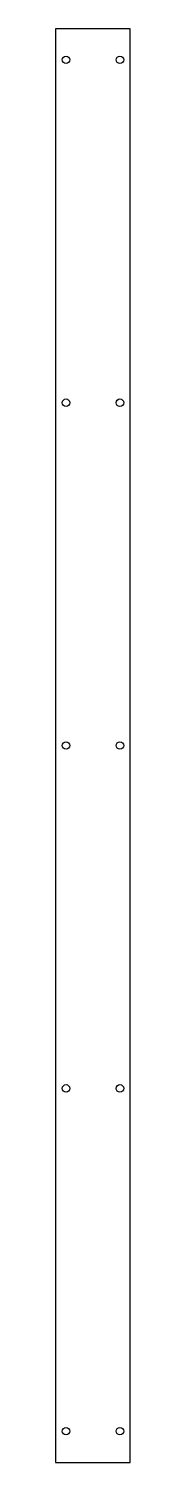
# Model space of a CAD drawing. Extents: x 1288 to 1360, y 1267 to 2647.
import ezdxf

# ---------------------------------------------------------------- set-up
doc = ezdxf.new("R2010")
doc.units = 0
doc.layers.get('0').update_dxf_attribs({"linetype": 'CONTINUOUS'})

msp = doc.modelspace()

# ---------------------------------------------------------------- linework, layer by layer
msp.add_lwpolyline([(1287.9, 1267.1), (1359.9, 1267.1), (1359.9, 2647.1), (1287.9, 2647.1)], close=True)
for centre in [(1297.9, 2617.1), (1349.9, 2617.1), (1297.9, 2287.1), (1349.9, 2287.1), (1297.9, 1957.1), (1349.9, 1957.1), (1297.9, 1627.1), (1349.9, 1627.1), (1297.9, 1297.1), (1349.9, 1297.1)]:
    msp.add_circle(centre, 3.6)

doc.saveas('drawing.dxf')
